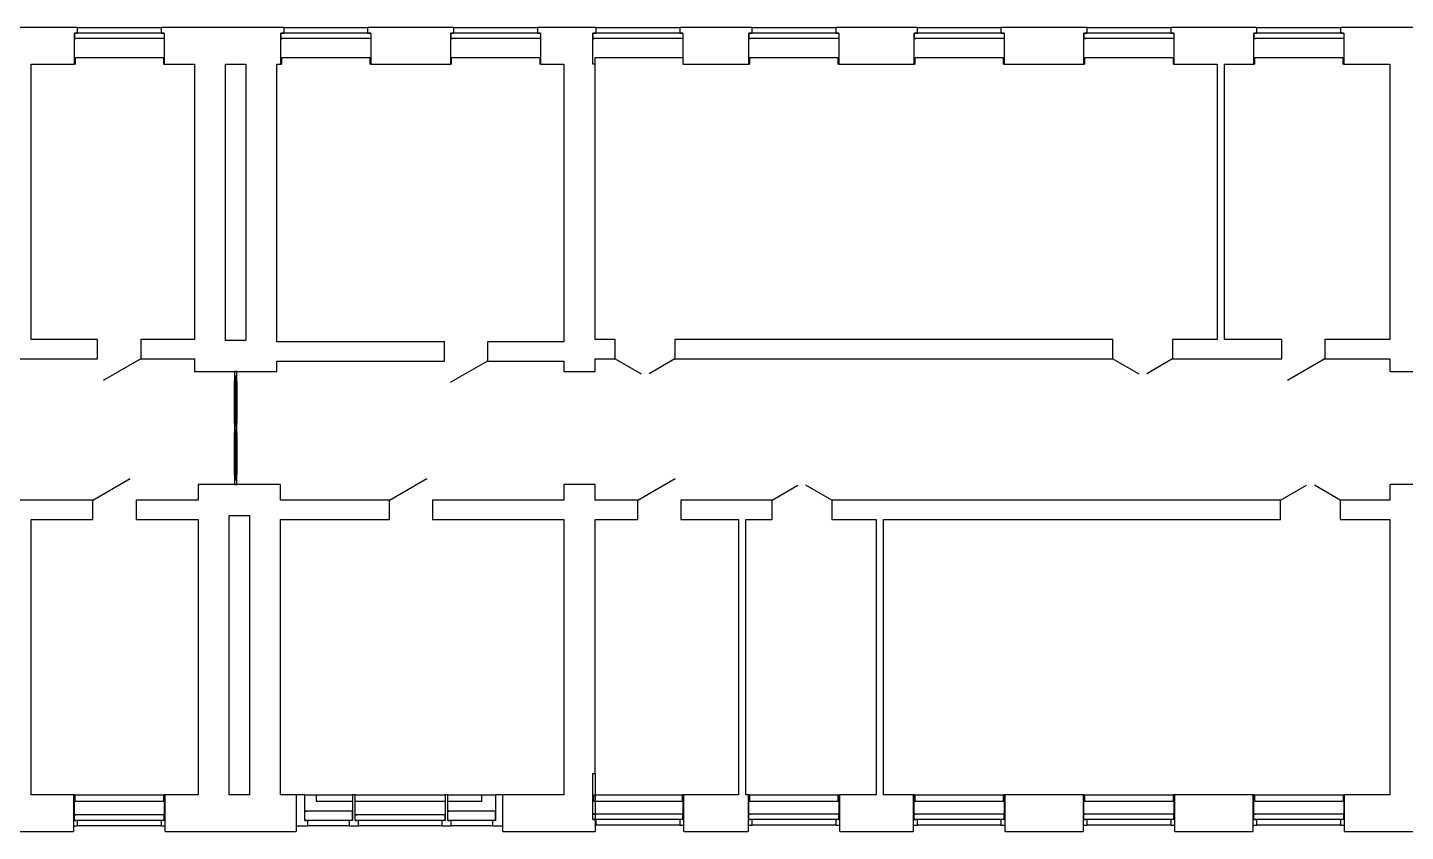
# Model space of a CAD drawing. Extents: x -3418 to 96476, y 8642 to 31162.
# Drawn here: x 47807 to 77832, y 11142 to 28662 of the extents above; entities that cross this region are included whole.
import ezdxf

# ---------------------------------------------------------------- set-up
doc = ezdxf.new("R2010")
doc.units = 0
for name, color, linetype in [('ДВЕРИ', 7, 'CONTINUOUS'), ('КАРКАС_ИМПОСТ', 7, 'CONTINUOUS'), ('ОКНА', 7, 'CONTINUOUS'), ('ОСТЕКЛЕНИЕ', 7, 'CONTINUOUS'), ('ПАНЕЛЬ', 7, 'CONTINUOUS'), ('СТЕНЫ', 7, 'CONTINUOUS'), ('СТЕНЫ_РАЗРЕЗ', 7, 'CONTINUOUS')]:
    doc.layers.add(name, color=color, linetype=linetype)

# ---------------------------------------------------------------- blocks, each defined once
blk = doc.blocks.new('ИРНИТУ-ОКНО-ГОСТ23166-99_4')
at = {"layer": 'КАРКАС_ИМПОСТ'}
for p, q in [((-1018.1, 210), (941.9, 210)), ((-1018.1, 210), (-1018.1, 90)), ((-1018.1, 210), (-983.1, 210)), ((-1018.1, 90), (941.9, 90)), ((-1018.1, 90), (-983.1, 90)), ((941.9, 210), (906.9, 210)), ((941.9, 90), (906.9, 90)), ((941.9, 210), (941.9, 90))]:
    blk.add_line(p, q, dxfattribs=at)
blk = doc.blocks.new('ИРНИТУ-ОКНО-ГОСТ23166-99_0')
at = {"layer": 'КАРКАС_ИМПОСТ'}
for p, q in [((-1018.1, 220), (941.9, 220)), ((-1018.1, 220), (-1018.1, 100)), ((-1018.1, 220), (-983.1, 220)), ((-1018.1, 100), (941.9, 100)), ((-1018.1, 100), (-983.1, 100)), ((941.9, 220), (906.9, 220)), ((941.9, 100), (906.9, 100)), ((941.9, 220), (941.9, 100))]:
    blk.add_line(p, q, dxfattribs=at)
blk = doc.blocks.new('ИРНИТУ-ОКНО-ГОСТ23166-99_2')
at = {"layer": 'КАРКАС_ИМПОСТ'}
for p, q in [((-1018.1, 220), (21.9, 220)), ((-1018.1, 220), (-1018.1, 20)), ((-1018.1, 220), (-983.1, 220)), ((-1018.1, 20), (21.9, 20)), ((-1018.1, 20), (-983.1, 20)), ((21.9, 220), (-13.1, 220)), ((21.9, 20), (-13.1, 20)), ((21.9, 220), (21.9, 20))]:
    blk.add_line(p, q, dxfattribs=at)
blk = doc.blocks.new('ИРНИТУ_ДВЕРЬ_ОДНОПОЛЬНАЯ_Д')
at = {"layer": 'ПАНЕЛЬ'}
blk.add_line((-470, 210), (344.06388, 680), dxfattribs=at)
blk = doc.blocks.new('AC_ДВЕРЬ_ДВУПОЛЬНАЯ_ДЕРЕВЯ')
at = {"layer": 'ПАНЕЛЬ'}
for p, q in [((-650, 210), (-87.083488, 535)), ((650, 210), (87.083488, 535))]:
    blk.add_line(p, q, dxfattribs=at)
blk = doc.blocks.new('ИРНИТУ-ОКНО-ГОСТ23166-99_3')
at = {"layer": 'КАРКАС_ИМПОСТ'}
for p, q in [((-1018.1, -160), (941.9, -160)), ((-1018.1, -280), (-1018.1, -160)), ((-1018.1, -160), (-983.1, -160)), ((-1018.1, -280), (941.9, -280)), ((-1018.1, -280), (-983.1, -280)), ((941.9, -160), (906.9, -160)), ((941.9, -280), (906.9, -280)), ((941.9, -280), (941.9, -160))]:
    blk.add_line(p, q, dxfattribs=at)
blk = doc.blocks.new('ПРОТИВОДЫМНАЯ_ПЕРЕГОРОДКА_')
at = {"layer": 'КАРКАС_ИМПОСТ'}
for p, q in [((-1128.101345, 25), (-1228.101345, 25)), ((-1228.101345, 25), (-1228.101345, -25)), ((-1128.101345, 10), (-1128.101345, 25)), ((-1018.101345, 25), (-1118.101345, 25)), ((-1118.101345, 25), (-1118.101345, 10)), ((-1018.101345, 10), (-1018.101345, 25)), ((-1018.101345, 25), (-105, 25)), ((-5, 25), (-105, 25)), ((-105, 25), (-105, 10)), ((-5, -25), (-5, 25)), ((105, 25), (5, 25)), ((5, 25), (5, -25)), ((105, 10), (105, 25)), ((105, 25), (1018.101345, 25)), ((1118.101345, 25), (1018.101345, 25)), ((1018.101345, 25), (1018.101345, 10)), ((1118.101345, 10), (1118.101345, 25)), ((1228.101345, 25), (1128.101345, 25)), ((1128.101345, 25), (1128.101345, 10)), ((1228.101345, -25), (1228.101345, 25)), ((-1228.101345, -25), (-1128.101345, -25)), ((-1128.101345, -25), (-1128.101345, -10)), ((-1118.101345, -10), (-1118.101345, -25)), ((-1118.101345, -25), (-1018.101345, -25)), ((-1018.101345, -25), (-1018.101345, -10)), ((-105, -25), (-1018.101345, -25)), ((-105, -10), (-105, -25)), ((-105, -25), (-5, -25)), ((5, -25), (105, -25)), ((105, -25), (105, -10)), ((1018.101345, -25), (105, -25)), ((1018.101345, -10), (1018.101345, -25)), ((1018.101345, -25), (1118.101345, -25)), ((1118.101345, -25), (1118.101345, -10)), ((1128.101345, -10), (1128.101345, -25)), ((1128.101345, -25), (1228.101345, -25))]:
    blk.add_line(p, q, dxfattribs=at)
at = {"layer": 'ОСТЕКЛЕНИЕ'}
for p, q in [((-1128.101345, 10), (-50, 10)), ((-1128.101345, 10), (-1128.101345, -10)), ((-50, -10), (-50, 10)), ((50, 10), (1128.101345, 10)), ((50, 10), (50, -10)), ((1128.101345, -10), (1128.101345, 10)), ((-50, -10), (-1128.101345, -10)), ((1128.101345, -10), (50, -10))]:
    blk.add_line(p, q, dxfattribs=at)

msp = doc.modelspace()

# ---------------------------------------------------------------- linework, layer by layer
at = {"layer": 'СТЕНЫ'}
for p, q in [((48897.153265, 28661.891689), (50717.153265, 28661.891689)), ((53397.153265, 28661.891689), (55217.153265, 28661.891689)), ((57097.153265, 28661.891689), (58917.153265, 28661.891689)), ((60197.153265, 28661.891689), (62017.153265, 28661.891689)), ((63597.153265, 28661.891689), (65417.153265, 28661.891689)), ((67197.153265, 28661.891689), (69017.153265, 28661.891689)), ((70897.153265, 28661.891689), (72717.153265, 28661.891689)), ((74597.153265, 28661.891689), (76417.153265, 28661.891689)), ((48851.632057, 27861.891689), (48851.632057, 28011.891689)), ((48851.632057, 28011.891689), (50771.632057, 28011.891689)), ((50771.632057, 28011.891689), (50771.632057, 27861.891689)), ((53346.632057, 27861.891689), (53346.632057, 28011.891689)), ((53346.632057, 28011.891689), (55266.632057, 28011.891689)), ((55266.632057, 28011.891689), (55266.632057, 27861.891689)), ((57046.632057, 27861.891689), (57046.632057, 28011.891689)), ((57046.632057, 28011.891689), (58966.632057, 28011.891689)), ((58966.632057, 28011.891689), (58966.632057, 27861.891689)), ((60172.153265, 27861.891689), (60172.153265, 28011.891689)), ((60172.153265, 28011.891689), (62087.153265, 28011.891689)), ((63547.153265, 27861.891689), (63547.153265, 28011.891689)), ((63547.153265, 28011.891689), (65467.153265, 28011.891689)), ((65467.153265, 28011.891689), (65467.153265, 27861.891689)), ((67147.153265, 27861.891689), (67147.153265, 28011.891689)), ((67147.153265, 28011.891689), (69067.153265, 28011.891689)), ((69067.153265, 28011.891689), (69067.153265, 27861.891689)), ((70847.153265, 27861.891689), (70847.153265, 28011.891689)), ((70847.153265, 28011.891689), (72767.153265, 28011.891689)), ((72767.153265, 28011.891689), (72767.153265, 27861.891689)), ((74547.153265, 27861.891689), (74547.153265, 28011.891689)), ((74547.153265, 28011.891689), (76467.153265, 28011.891689)), ((76467.153265, 28011.891689), (76467.153265, 27861.891689)), ((48851.632057, 27861.891689), (48827.153265, 27861.891689)), ((50787.153265, 27861.891689), (50771.632057, 27861.891689)), ((53346.632057, 27861.891689), (53327.153265, 27861.891689)), ((55287.153265, 27861.891689), (55266.632057, 27861.891689)), ((57046.632057, 27861.891689), (57027.153265, 27861.891689)), ((58987.153265, 27861.891689), (58966.632057, 27861.891689)), ((63547.153265, 27861.891689), (63527.153265, 27861.891689)), ((65487.153265, 27861.891689), (65467.153265, 27861.891689)), ((67147.153265, 27861.891689), (67127.153265, 27861.891689)), ((69087.153265, 27861.891689), (69067.153265, 27861.891689)), ((70847.153265, 27861.891689), (70827.153265, 27861.891689)), ((72787.153265, 27861.891689), (72767.153265, 27861.891689)), ((74547.153265, 27861.891689), (74527.153265, 27861.891689)), ((76487.153265, 27861.891689), (76467.153265, 27861.891689)), ((60172.153265, 12401.891689), (60172.153265, 11401.891689)), ((48827.153265, 11941.891689), (50787.153265, 11941.891689)), ((48847.153265, 11791.891689), (48847.153265, 11941.891689)), ((50767.153265, 11791.891689), (48847.153265, 11791.891689)), ((50767.153265, 11941.891689), (50767.153265, 11791.891689)), ((53847.153265, 11941.891689), (54887.153265, 11941.891689)), ((54102.153265, 11791.891689), (54102.153265, 11941.891689)), ((54887.153265, 11791.891689), (54102.153265, 11791.891689)), ((54947.153265, 11941.891689), (56907.153265, 11941.891689)), ((56907.153265, 11791.891689), (54947.153265, 11791.891689)), ((56967.153265, 11941.891689), (58007.153265, 11941.891689)), ((57702.153265, 11791.891689), (56967.153265, 11791.891689)), ((57702.153265, 11941.891689), (57702.153265, 11791.891689)), ((60149.481398, 11791.891689), (60149.481398, 11941.891689)), ((60149.481398, 11941.891689), (62087.153265, 11941.891689)), ((62069.481398, 11791.891689), (60149.481398, 11791.891689)), ((62069.481398, 11941.891689), (62069.481398, 11791.891689)), ((63527.153265, 11941.891689), (65487.153265, 11941.891689)), ((63547.153265, 11791.891689), (63547.153265, 11941.891689)), ((65467.153265, 11791.891689), (63547.153265, 11791.891689)), ((65467.153265, 11941.891689), (65467.153265, 11791.891689)), ((67127.153265, 11941.891689), (69087.153265, 11941.891689)), ((67147.153265, 11791.891689), (67147.153265, 11941.891689)), ((69067.153265, 11791.891689), (67147.153265, 11791.891689)), ((69067.153265, 11941.891689), (69067.153265, 11791.891689)), ((70827.153265, 11941.891689), (72787.153265, 11941.891689)), ((70847.153265, 11791.891689), (70847.153265, 11941.891689)), ((72767.153265, 11791.891689), (70847.153265, 11791.891689)), ((72767.153265, 11941.891689), (72767.153265, 11791.891689)), ((74527.153265, 11941.891689), (76487.153265, 11941.891689)), ((74552.153265, 11791.891689), (74552.153265, 11941.891689)), ((76472.153265, 11791.891689), (74552.153265, 11791.891689)), ((76472.153265, 11941.891689), (76472.153265, 11791.891689)), ((50717.153265, 11261.891689), (48897.153265, 11261.891689)), ((54817.153265, 11261.891689), (53917.153265, 11261.891689)), ((56837.153265, 11261.891689), (55017.153265, 11261.891689)), ((57937.153265, 11261.891689), (57037.153265, 11261.891689)), ((62017.153265, 11281.891689), (60197.153265, 11281.891689)), ((65417.153265, 11281.891689), (63597.153265, 11281.891689)), ((69017.153265, 11281.891689), (67197.153265, 11281.891689)), ((72717.153265, 11281.891689), (70897.153265, 11281.891689)), ((76417.153265, 11281.891689), (74597.153265, 11281.891689))]:
    msp.add_line(p, q, dxfattribs=at)
at = {"layer": 'СТЕНЫ_РАЗРЕЗ'}
for p, q in [((48897.153265, 28661.891689), (47017.153265, 28661.891689)), ((48827.153265, 27861.891689), (48827.153265, 28541.891689)), ((48827.153265, 28541.891689), (48897.153265, 28541.891689)), ((48897.153265, 28541.891689), (48897.153265, 28661.891689)), ((53397.153265, 28661.891689), (50717.153265, 28661.891689)), ((50717.153265, 28661.891689), (50717.153265, 28541.891689)), ((50717.153265, 28541.891689), (50787.153265, 28541.891689)), ((50787.153265, 28541.891689), (50787.153265, 27861.891689)), ((53327.153265, 27861.891689), (53327.153265, 28541.891689)), ((53327.153265, 28541.891689), (53397.153265, 28541.891689)), ((53397.153265, 28541.891689), (53397.153265, 28661.891689)), ((57097.153265, 28661.891689), (55217.153265, 28661.891689)), ((55217.153265, 28661.891689), (55217.153265, 28541.891689)), ((55217.153265, 28541.891689), (55287.153265, 28541.891689)), ((55287.153265, 28541.891689), (55287.153265, 27861.891689)), ((57027.153265, 27861.891689), (57027.153265, 28541.891689)), ((57027.153265, 28541.891689), (57097.153265, 28541.891689)), ((57097.153265, 28541.891689), (57097.153265, 28661.891689)), ((60197.153265, 28661.891689), (58917.153265, 28661.891689)), ((58917.153265, 28661.891689), (58917.153265, 28541.891689)), ((58917.153265, 28541.891689), (58987.153265, 28541.891689)), ((58987.153265, 28541.891689), (58987.153265, 27861.891689)), ((60127.153265, 27861.891689), (60127.153265, 28541.891689)), ((60127.153265, 28541.891689), (60197.153265, 28541.891689)), ((60197.153265, 28541.891689), (60197.153265, 28661.891689)), ((63597.153265, 28661.891689), (62017.153265, 28661.891689)), ((62017.153265, 28661.891689), (62017.153265, 28541.891689)), ((62017.153265, 28541.891689), (62087.153265, 28541.891689)), ((62087.153265, 28541.891689), (62087.153265, 27861.891689)), ((63527.153265, 27861.891689), (63527.153265, 28541.891689)), ((63527.153265, 28541.891689), (63597.153265, 28541.891689)), ((63597.153265, 28541.891689), (63597.153265, 28661.891689)), ((67197.153265, 28661.891689), (65417.153265, 28661.891689)), ((65417.153265, 28661.891689), (65417.153265, 28541.891689)), ((65417.153265, 28541.891689), (65487.153265, 28541.891689)), ((65487.153265, 28541.891689), (65487.153265, 27861.891689)), ((67127.153265, 27861.891689), (67127.153265, 28541.891689)), ((67127.153265, 28541.891689), (67197.153265, 28541.891689)), ((67197.153265, 28541.891689), (67197.153265, 28661.891689)), ((70897.153265, 28661.891689), (69017.153265, 28661.891689)), ((69017.153265, 28661.891689), (69017.153265, 28541.891689)), ((69017.153265, 28541.891689), (69087.153265, 28541.891689)), ((69087.153265, 28541.891689), (69087.153265, 27861.891689)), ((70827.153265, 27861.891689), (70827.153265, 28541.891689)), ((70827.153265, 28541.891689), (70897.153265, 28541.891689)), ((70897.153265, 28541.891689), (70897.153265, 28661.891689)), ((74597.153265, 28661.891689), (72717.153265, 28661.891689)), ((72717.153265, 28661.891689), (72717.153265, 28541.891689)), ((72717.153265, 28541.891689), (72787.153265, 28541.891689)), ((72787.153265, 28541.891689), (72787.153265, 27861.891689)), ((74527.153265, 27861.891689), (74527.153265, 28541.891689)), ((74527.153265, 28541.891689), (74597.153265, 28541.891689)), ((74597.153265, 28541.891689), (74597.153265, 28661.891689)), ((78297.153265, 28661.891689), (76417.153265, 28661.891689)), ((76417.153265, 28661.891689), (76417.153265, 28541.891689)), ((76417.153265, 28541.891689), (76487.153265, 28541.891689)), ((76487.153265, 28541.891689), (76487.153265, 27861.891689)), ((47887.153265, 27861.891689), (48827.153265, 27861.891689)), ((47887.153265, 21861.891689), (47887.153265, 27861.891689)), ((50787.153265, 27861.891689), (51442.153265, 27861.891689)), ((51442.153265, 27861.891689), (51442.153265, 21861.891689)), ((52122.153265, 27861.891689), (52562.153265, 27861.891689)), ((52122.153265, 21842.842123), (52122.153265, 27861.891689)), ((52562.153265, 27861.891689), (52562.153265, 21842.842123)), ((53242.153265, 27861.891689), (53327.153265, 27861.891689)), ((53242.153265, 21814.097614), (53242.153265, 27861.891689)), ((55287.153265, 27861.891689), (57027.153265, 27861.891689)), ((58987.153265, 27861.891689), (59492.153265, 27861.891689)), ((59492.153265, 27861.891689), (59492.153265, 21814.097614)), ((60172.153265, 27861.891689), (60127.153265, 27861.891689)), ((60172.153265, 21861.891689), (60172.153265, 27861.891689)), ((62087.153265, 27861.891689), (63527.153265, 27861.891689)), ((65487.153265, 27861.891689), (67127.153265, 27861.891689)), ((69087.153265, 27861.891689), (70827.153265, 27861.891689)), ((72787.153265, 27861.891689), (73727.153265, 27861.891689)), ((73727.153265, 27861.891689), (73727.153265, 21861.891689)), ((73887.153265, 27861.891689), (74527.153265, 27861.891689)), ((73887.153265, 21861.891689), (73887.153265, 27861.891689)), ((76487.153265, 27861.891689), (77492.153265, 27861.891689)), ((77492.153265, 27861.891689), (77492.153265, 21861.891689)), ((49332.153265, 21861.891689), (47887.153265, 21861.891689)), ((49332.153265, 21441.891689), (49332.153265, 21861.891689)), ((51442.153265, 21861.891689), (50272.153265, 21861.891689)), ((50272.153265, 21861.891689), (50272.153265, 21441.891689)), ((52562.153265, 21842.842123), (52122.153265, 21842.842123)), ((56892.153265, 21814.097614), (53242.153265, 21814.097614)), ((56892.153265, 21394.097614), (56892.153265, 21814.097614)), ((59492.153265, 21814.097614), (57832.153265, 21814.097614)), ((57832.153265, 21814.097614), (57832.153265, 21394.097614)), ((60612.153265, 21861.891689), (60172.153265, 21861.891689)), ((60612.153265, 21441.891689), (60612.153265, 21861.891689)), ((71457.153265, 21861.891689), (61912.153265, 21861.891689)), ((61912.153265, 21861.891689), (61912.153265, 21441.891689)), ((71457.153265, 21441.891689), (71457.153265, 21861.891689)), ((73727.153265, 21861.891689), (72757.153265, 21861.891689)), ((72757.153265, 21861.891689), (72757.153265, 21441.891689)), ((75137.153265, 21861.891689), (73887.153265, 21861.891689)), ((75137.153265, 21441.891689), (75137.153265, 21861.891689)), ((77492.153265, 21861.891689), (76077.153265, 21861.891689)), ((76077.153265, 21861.891689), (76077.153265, 21441.891689)), ((43072.153265, 21441.891689), (49332.153265, 21441.891689)), ((50272.153265, 21441.891689), (51442.153265, 21441.891689)), ((51442.153265, 21441.891689), (51442.153265, 21162.842123)), ((53242.153265, 21162.842123), (53242.153265, 21394.097614)), ((53242.153265, 21394.097614), (56892.153265, 21394.097614)), ((57832.153265, 21394.097614), (59492.153265, 21394.097614)), ((59492.153265, 21394.097614), (59492.153265, 21162.842123)), ((60172.153265, 21162.842123), (60172.153265, 21441.891689)), ((60172.153265, 21441.891689), (60612.153265, 21441.891689)), ((61912.153265, 21441.891689), (71457.153265, 21441.891689)), ((72757.153265, 21441.891689), (75137.153265, 21441.891689)), ((76077.153265, 21441.891689), (77492.153265, 21441.891689)), ((77492.153265, 21441.891689), (77492.153265, 21162.842123)), ((51442.153265, 21162.842123), (53242.153265, 21162.842123)), ((59492.153265, 21162.842123), (60172.153265, 21162.842123)), ((77492.153265, 21162.842123), (78172.153265, 21162.842123)), ((53322.153265, 18706.639434), (51522.153265, 18706.639434)), ((51522.153265, 18706.639434), (51522.153265, 18361.891689)), ((53322.153265, 18361.891689), (53322.153265, 18706.639434)), ((59492.153265, 18706.639434), (59492.153265, 18361.891689)), ((60172.153265, 18706.639434), (59492.153265, 18706.639434)), ((60172.153265, 18361.891689), (60172.153265, 18706.639434)), ((77492.153265, 18706.639434), (77492.153265, 18361.891689)), ((78172.153265, 18706.639434), (77492.153265, 18706.639434)), ((49232.153265, 18361.891689), (46472.153265, 18361.891689)), ((49232.153265, 17941.891689), (49232.153265, 18361.891689)), ((51522.153265, 18361.891689), (50172.153265, 18361.891689)), ((50172.153265, 18361.891689), (50172.153265, 17941.891689)), ((55692.153265, 18361.891689), (53322.153265, 18361.891689)), ((55692.153265, 17941.891689), (55692.153265, 18361.891689)), ((59492.153265, 18361.891689), (56632.153265, 18361.891689)), ((56632.153265, 18361.891689), (56632.153265, 17941.891689)), ((61102.153265, 18361.891689), (60172.153265, 18361.891689)), ((61102.153265, 17941.891689), (61102.153265, 18361.891689)), ((64032.153265, 18361.891689), (62042.153265, 18361.891689)), ((62042.153265, 18361.891689), (62042.153265, 17941.891689)), ((64032.153265, 17941.891689), (64032.153265, 18361.891689)), ((75112.153265, 18361.891689), (65332.153265, 18361.891689)), ((65332.153265, 18361.891689), (65332.153265, 17941.891689)), ((75112.153265, 17941.891689), (75112.153265, 18361.891689)), ((77492.153265, 18361.891689), (76412.153265, 18361.891689)), ((76412.153265, 18361.891689), (76412.153265, 17941.891689)), ((52202.153265, 11941.891689), (52202.153265, 18026.639434)), ((52202.153265, 18026.639434), (52642.153265, 18026.639434)), ((52642.153265, 18026.639434), (52642.153265, 11941.891689)), ((47887.153265, 17941.891689), (49232.153265, 17941.891689)), ((47887.153265, 11941.891689), (47887.153265, 17941.891689)), ((50172.153265, 17941.891689), (51522.153265, 17941.891689)), ((51522.153265, 17941.891689), (51522.153265, 11941.891689)), ((53322.153265, 11941.891689), (53322.153265, 17941.891689)), ((53322.153265, 17941.891689), (55692.153265, 17941.891689)), ((56632.153265, 17941.891689), (59492.153265, 17941.891689)), ((59492.153265, 17941.891689), (59492.153265, 11941.891689)), ((60172.153265, 12401.891689), (60172.153265, 17941.891689)), ((60172.153265, 17941.891689), (61102.153265, 17941.891689)), ((62042.153265, 17941.891689), (63302.153265, 17941.891689)), ((63302.153265, 17941.891689), (63302.153265, 11941.891689)), ((63462.153265, 11941.891689), (63462.153265, 17941.891689)), ((63462.153265, 17941.891689), (64032.153265, 17941.891689)), ((65332.153265, 17941.891689), (66302.153265, 17941.891689)), ((66302.153265, 17941.891689), (66302.153265, 11941.891689)), ((66462.153265, 17941.891689), (75112.153265, 17941.891689)), ((66462.153265, 11941.891689), (66462.153265, 17941.891689)), ((76412.153265, 17941.891689), (77492.153265, 17941.891689)), ((77492.153265, 17941.891689), (77492.153265, 11941.891689)), ((60127.153265, 11401.891689), (60127.153265, 12401.891689)), ((60127.153265, 12401.891689), (60172.153265, 12401.891689)), ((48827.153265, 11941.891689), (47887.153265, 11941.891689)), ((48807.153265, 11941.891689), (48807.153265, 11141.891689)), ((48827.153265, 11381.891689), (48827.153265, 11941.891689)), ((51522.153265, 11941.891689), (50787.153265, 11941.891689)), ((50787.153265, 11941.891689), (50787.153265, 11381.891689)), ((50807.153265, 11141.891689), (50807.153265, 11941.891689)), ((52642.153265, 11941.891689), (52202.153265, 11941.891689)), ((53847.153265, 11941.891689), (53322.153265, 11941.891689)), ((53662.153265, 11941.891689), (53662.153265, 11141.891689)), ((53847.153265, 11381.891689), (53847.153265, 11941.891689)), ((54947.153265, 11941.891689), (54887.153265, 11941.891689)), ((54887.153265, 11941.891689), (54887.153265, 11381.891689)), ((54947.153265, 11381.891689), (54947.153265, 11941.891689)), ((56967.153265, 11941.891689), (56907.153265, 11941.891689)), ((56907.153265, 11941.891689), (56907.153265, 11381.891689)), ((56967.153265, 11381.891689), (56967.153265, 11941.891689)), ((59492.153265, 11941.891689), (58007.153265, 11941.891689)), ((58007.153265, 11941.891689), (58007.153265, 11381.891689)), ((58162.153265, 11141.891689), (58162.153265, 11941.891689)), ((63302.153265, 11941.891689), (62087.153265, 11941.891689)), ((62087.153265, 11941.891689), (62087.153265, 11401.891689)), ((62107.153265, 11141.891689), (62107.153265, 11941.891689)), ((63527.153265, 11941.891689), (63462.153265, 11941.891689)), ((63507.153265, 11941.891689), (63507.153265, 11141.891689)), ((63527.153265, 11401.891689), (63527.153265, 11941.891689)), ((66302.153265, 11941.891689), (65487.153265, 11941.891689)), ((65487.153265, 11941.891689), (65487.153265, 11401.891689)), ((65507.153265, 11141.891689), (65507.153265, 11941.891689)), ((67127.153265, 11941.891689), (66462.153265, 11941.891689)), ((67107.153265, 11941.891689), (67107.153265, 11141.891689)), ((67127.153265, 11401.891689), (67127.153265, 11941.891689)), ((70827.153265, 11941.891689), (69087.153265, 11941.891689)), ((69087.153265, 11941.891689), (69087.153265, 11401.891689)), ((69107.153265, 11141.891689), (69107.153265, 11941.891689)), ((70807.153265, 11941.891689), (70807.153265, 11141.891689)), ((70827.153265, 11401.891689), (70827.153265, 11941.891689)), ((74527.153265, 11941.891689), (72787.153265, 11941.891689)), ((72787.153265, 11941.891689), (72787.153265, 11401.891689)), ((72807.153265, 11141.891689), (72807.153265, 11941.891689)), ((74507.153265, 11941.891689), (74507.153265, 11141.891689)), ((74527.153265, 11401.891689), (74527.153265, 11941.891689)), ((77492.153265, 11941.891689), (76487.153265, 11941.891689)), ((76487.153265, 11941.891689), (76487.153265, 11401.891689)), ((76507.153265, 11141.891689), (76507.153265, 11941.891689)), ((47107.153265, 11141.891689), (48807.153265, 11141.891689)), ((48807.153265, 11261.891689), (48897.153265, 11261.891689)), ((48897.153265, 11381.891689), (48827.153265, 11381.891689)), ((48897.153265, 11261.891689), (48897.153265, 11381.891689)), ((50787.153265, 11381.891689), (50717.153265, 11381.891689)), ((50717.153265, 11381.891689), (50717.153265, 11261.891689)), ((50717.153265, 11261.891689), (50807.153265, 11261.891689)), ((50807.153265, 11141.891689), (53662.153265, 11141.891689)), ((53662.153265, 11261.891689), (53917.153265, 11261.891689)), ((53917.153265, 11381.891689), (53847.153265, 11381.891689)), ((53917.153265, 11261.891689), (53917.153265, 11381.891689)), ((54887.153265, 11381.891689), (54817.153265, 11381.891689)), ((54817.153265, 11381.891689), (54817.153265, 11261.891689)), ((54817.153265, 11261.891689), (55017.153265, 11261.891689)), ((55017.153265, 11381.891689), (54947.153265, 11381.891689)), ((55017.153265, 11261.891689), (55017.153265, 11381.891689)), ((56907.153265, 11381.891689), (56837.153265, 11381.891689)), ((56837.153265, 11381.891689), (56837.153265, 11261.891689)), ((56837.153265, 11261.891689), (57037.153265, 11261.891689)), ((57037.153265, 11381.891689), (56967.153265, 11381.891689)), ((57037.153265, 11261.891689), (57037.153265, 11381.891689)), ((58007.153265, 11381.891689), (57937.153265, 11381.891689)), ((57937.153265, 11381.891689), (57937.153265, 11261.891689)), ((57937.153265, 11261.891689), (58162.153265, 11261.891689)), ((58162.153265, 11141.891689), (60172.153265, 11141.891689)), ((60197.153265, 11401.891689), (60127.153265, 11401.891689)), ((60172.153265, 11401.891689), (60172.153265, 11141.891689)), ((60172.153265, 11281.891689), (60197.153265, 11281.891689)), ((60197.153265, 11281.891689), (60197.153265, 11401.891689)), ((62087.153265, 11401.891689), (62017.153265, 11401.891689)), ((62017.153265, 11401.891689), (62017.153265, 11281.891689)), ((62017.153265, 11281.891689), (62107.153265, 11281.891689)), ((62107.153265, 11141.891689), (63507.153265, 11141.891689)), ((63507.153265, 11281.891689), (63597.153265, 11281.891689)), ((63597.153265, 11401.891689), (63527.153265, 11401.891689)), ((63597.153265, 11281.891689), (63597.153265, 11401.891689)), ((65487.153265, 11401.891689), (65417.153265, 11401.891689)), ((65417.153265, 11401.891689), (65417.153265, 11281.891689)), ((65417.153265, 11281.891689), (65507.153265, 11281.891689)), ((65507.153265, 11141.891689), (67107.153265, 11141.891689)), ((67107.153265, 11281.891689), (67197.153265, 11281.891689)), ((67197.153265, 11401.891689), (67127.153265, 11401.891689)), ((67197.153265, 11281.891689), (67197.153265, 11401.891689)), ((69087.153265, 11401.891689), (69017.153265, 11401.891689)), ((69017.153265, 11401.891689), (69017.153265, 11281.891689)), ((69017.153265, 11281.891689), (69107.153265, 11281.891689)), ((69107.153265, 11141.891689), (70807.153265, 11141.891689)), ((70807.153265, 11281.891689), (70897.153265, 11281.891689)), ((70897.153265, 11401.891689), (70827.153265, 11401.891689)), ((70897.153265, 11281.891689), (70897.153265, 11401.891689)), ((72787.153265, 11401.891689), (72717.153265, 11401.891689)), ((72717.153265, 11401.891689), (72717.153265, 11281.891689)), ((72717.153265, 11281.891689), (72807.153265, 11281.891689)), ((72807.153265, 11141.891689), (74507.153265, 11141.891689)), ((74507.153265, 11281.891689), (74597.153265, 11281.891689)), ((74597.153265, 11401.891689), (74527.153265, 11401.891689)), ((74597.153265, 11281.891689), (74597.153265, 11401.891689)), ((76487.153265, 11401.891689), (76417.153265, 11401.891689)), ((76417.153265, 11401.891689), (76417.153265, 11281.891689)), ((76417.153265, 11281.891689), (76507.153265, 11281.891689)), ((76507.153265, 11141.891689), (78172.153265, 11141.891689))]:
    msp.add_line(p, q, dxfattribs=at)

# ---------------------------------------------------------------- block references
at = {"layer": 'ДВЕРИ'}
for name, p, rotation in [('ИРНИТУ_ДВЕРЬ_ОДНОПОЛЬНАЯ_Д', (49802.153265, 21651.891689), 180), ('ИРНИТУ_ДВЕРЬ_ОДНОПОЛЬНАЯ_Д', (57362.153265, 21604.097614), 180), ('AC_ДВЕРЬ_ДВУПОЛЬНАЯ_ДЕРЕВЯ', (61262.153265, 21651.891689), 180), ('AC_ДВЕРЬ_ДВУПОЛЬНАЯ_ДЕРЕВЯ', (72107.153265, 21651.891689), 180), ('ИРНИТУ_ДВЕРЬ_ОДНОПОЛЬНАЯ_Д', (75607.153265, 21651.891689), 180), ('ПРОТИВОДЫМНАЯ_ПЕРЕГОРОДКА_', (52342.153265, 19934.740778), 270)]:
    msp.add_blockref(name, p, dxfattribs=dict(at, rotation=rotation))
for name, p in [('ИРНИТУ_ДВЕРЬ_ОДНОПОЛЬНАЯ_Д', (49702.153265, 18151.891689)), ('ИРНИТУ_ДВЕРЬ_ОДНОПОЛЬНАЯ_Д', (56162.153265, 18151.891689)), ('ИРНИТУ_ДВЕРЬ_ОДНОПОЛЬНАЯ_Д', (61572.153265, 18151.891689)), ('AC_ДВЕРЬ_ДВУПОЛЬНАЯ_ДЕРЕВЯ', (64682.153265, 18151.891689)), ('AC_ДВЕРЬ_ДВУПОЛЬНАЯ_ДЕРЕВЯ', (75762.153265, 18151.891689))]:
    msp.add_blockref(name, p, dxfattribs=at)
at = {"layer": 'ОКНА', "rotation": 180}
for name, p in [('ИРНИТУ-ОКНО-ГОСТ23166-99_3', (49769.053265, 28261.891689)), ('ИРНИТУ-ОКНО-ГОСТ23166-99_3', (54269.053265, 28261.891689)), ('ИРНИТУ-ОКНО-ГОСТ23166-99_3', (57969.053265, 28261.891689)), ('ИРНИТУ-ОКНО-ГОСТ23166-99_3', (61069.053265, 28261.891689)), ('ИРНИТУ-ОКНО-ГОСТ23166-99_3', (64469.053265, 28261.891689)), ('ИРНИТУ-ОКНО-ГОСТ23166-99_3', (68069.053265, 28261.891689)), ('ИРНИТУ-ОКНО-ГОСТ23166-99_3', (71769.053265, 28261.891689)), ('ИРНИТУ-ОКНО-ГОСТ23166-99_3', (75469.053265, 28261.891689)), ('ИРНИТУ-ОКНО-ГОСТ23166-99_0', (49769.053265, 11601.891689)), ('ИРНИТУ-ОКНО-ГОСТ23166-99_2', (53869.053265, 11601.891689)), ('ИРНИТУ-ОКНО-ГОСТ23166-99_0', (55889.053265, 11601.891689)), ('ИРНИТУ-ОКНО-ГОСТ23166-99_2', (56989.053265, 11601.891689)), ('ИРНИТУ-ОКНО-ГОСТ23166-99_4', (61069.053265, 11611.891689)), ('ИРНИТУ-ОКНО-ГОСТ23166-99_4', (64469.053265, 11611.891689)), ('ИРНИТУ-ОКНО-ГОСТ23166-99_4', (68069.053265, 11611.891689)), ('ИРНИТУ-ОКНО-ГОСТ23166-99_4', (71769.053265, 11611.891689)), ('ИРНИТУ-ОКНО-ГОСТ23166-99_4', (75469.053265, 11611.891689))]:
    msp.add_blockref(name, p, dxfattribs=at)

doc.saveas('drawing.dxf')
